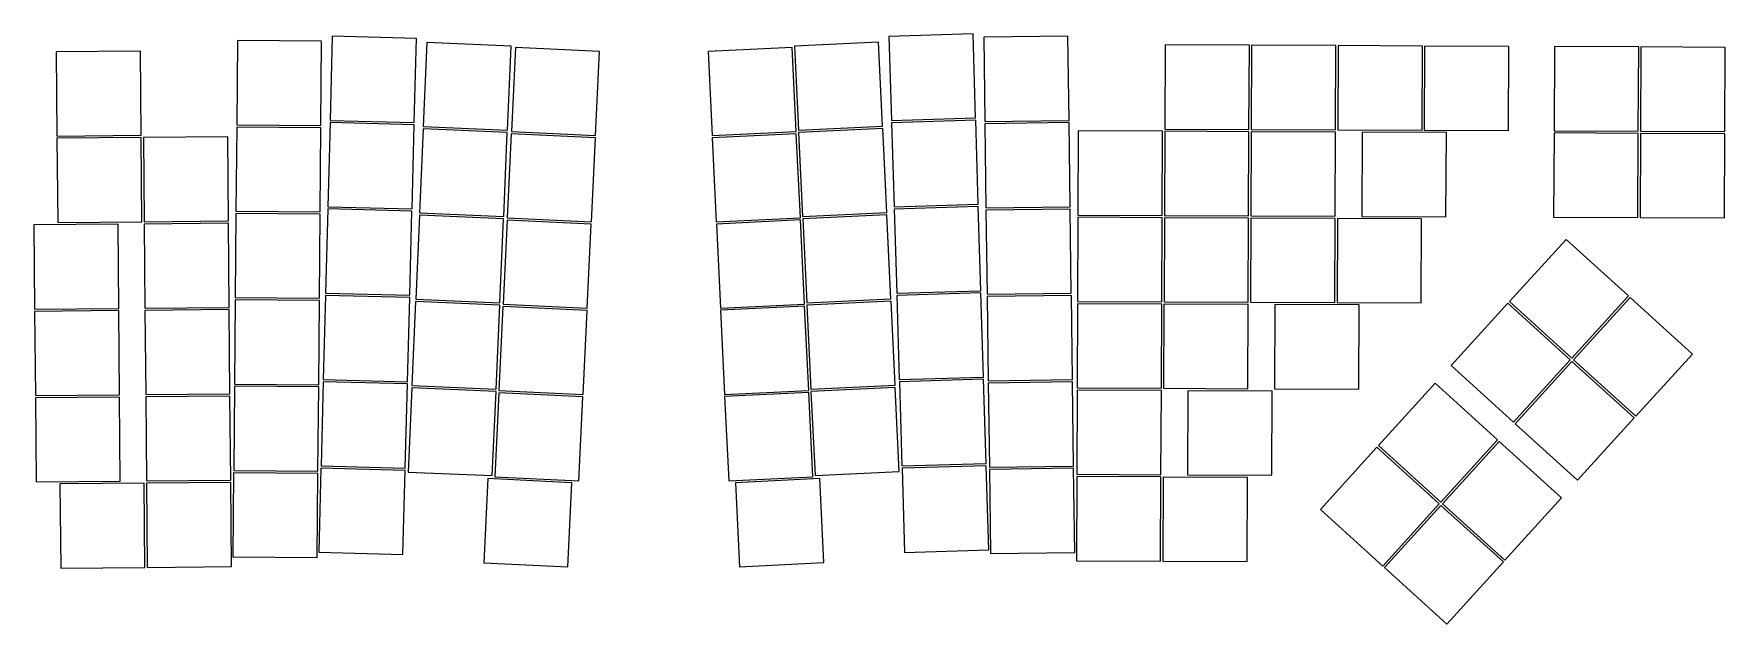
# Model space of a CAD drawing. Header units: millimetres. Extents: x 27 to 399, y -221 to -91.
import ezdxf

# ---------------------------------------------------------------- set-up
doc = ezdxf.new("R2010")
doc.units = ezdxf.units.MM

msp = doc.modelspace()

# ---------------------------------------------------------------- linework, layer by layer
for p, q in [((71.46, -92.71), (71.3, -111.26)), ((90.01, -92.87), (71.46, -92.71)), ((89.85, -111.42), (90.01, -92.87)), ((92.35, -91.75), (91.86, -110.29)), ((110.89, -92.23), (92.35, -91.75)), ((110.41, -110.77), (110.89, -92.23)), ((212.63, -93.03), (194.11, -93.92)), ((213.52, -111.56), (212.63, -93.03)), ((233.44, -91.21), (214.9, -91.78)), ((214.9, -91.78), (215.47, -110.32)), ((234.01, -109.75), (233.44, -91.21)), ((254.34, -91.75), (235.79, -91.99)), ((235.79, -91.99), (236.04, -110.54)), ((254.59, -110.3), (254.34, -91.75)), ((50.11, -95.04), (31.56, -95.2)), ((31.56, -95.2), (31.72, -113.75)), ((50.27, -113.59), (50.11, -95.04)), ((113.19, -93.15), (112.38, -111.68)), ((131.73, -93.95), (113.19, -93.15)), ((130.92, -112.49), (131.73, -93.95)), ((132.67, -94.21), (131.78, -112.74)), ((151.2, -95.1), (132.67, -94.21)), ((150.31, -113.63), (151.2, -95.1)), ((193.62, -94.2), (175.09, -95.09)), ((175.09, -95.09), (175.98, -113.62)), ((194.51, -112.73), (193.62, -94.2)), ((194.11, -93.92), (195, -112.45)), ((275.74, -93.66), (275.66, -112.21)), ((294.29, -93.74), (275.74, -93.66)), ((294.21, -112.29), (294.29, -93.74)), ((294.79, -93.74), (294.71, -112.29)), ((313.34, -93.82), (294.79, -93.74)), ((313.26, -112.37), (313.34, -93.82)), ((313.84, -93.82), (313.76, -112.37)), ((332.39, -93.91), (313.84, -93.82)), ((332.31, -112.45), (332.39, -93.91)), ((332.89, -93.91), (332.81, -112.46)), ((351.44, -93.99), (332.89, -93.91)), ((351.36, -112.54), (351.44, -93.99)), ((361.47, -94.03), (361.39, -112.58)), ((380.02, -94.11), (361.47, -94.03)), ((379.94, -112.66), (380.02, -94.11)), ((380.52, -94.12), (380.44, -112.66)), ((399.07, -94.2), (380.52, -94.12)), ((398.99, -112.75), (399.07, -94.2)), ((71.3, -111.26), (89.85, -111.42)), ((91.85, -110.79), (91.36, -129.33)), ((110.39, -111.27), (91.85, -110.79)), ((91.86, -110.29), (110.41, -110.77)), ((109.91, -129.82), (110.39, -111.27)), ((112.38, -111.68), (130.92, -112.49)), ((195, -112.45), (213.52, -111.56)), ((215.47, -110.32), (234.01, -109.75)), ((234.03, -110.25), (215.48, -110.82)), ((215.48, -110.82), (216.05, -129.36)), ((234.59, -128.79), (234.03, -110.25)), ((236.04, -110.54), (254.59, -110.3)), ((254.59, -110.8), (236.04, -111.04)), ((236.04, -111.04), (236.29, -129.59)), ((254.84, -129.35), (254.59, -110.8)), ((31.72, -113.75), (50.27, -113.59)), ((50.27, -114.09), (31.72, -114.25)), ((31.72, -114.25), (31.89, -132.8)), ((50.43, -132.64), (50.27, -114.09)), ((69.32, -113.92), (50.77, -114.09)), ((50.77, -114.09), (50.93, -132.64)), ((69.48, -132.47), (69.32, -113.92)), ((71.3, -111.76), (71.13, -130.31)), ((89.85, -111.92), (71.3, -111.76)), ((89.68, -130.47), (89.85, -111.92)), ((112.36, -112.18), (111.55, -130.71)), ((130.89, -112.99), (112.36, -112.18)), ((130.09, -131.52), (130.89, -112.99)), ((131.76, -113.23), (130.87, -131.76)), ((150.29, -114.12), (131.76, -113.23)), ((131.78, -112.74), (150.31, -113.63)), ((149.4, -132.65), (150.29, -114.12)), ((175.98, -113.62), (194.51, -112.73)), ((194.53, -113.23), (176, -114.12)), ((176, -114.12), (176.89, -132.64)), ((195.42, -131.75), (194.53, -113.23)), ((213.55, -112.06), (195.02, -112.95)), ((195.02, -112.95), (195.91, -131.48)), ((214.44, -130.59), (213.55, -112.06)), ((256.61, -112.62), (256.53, -131.17)), ((275.16, -112.71), (256.61, -112.62)), ((275.08, -131.26), (275.16, -112.71)), ((275.66, -112.71), (275.58, -131.26)), ((275.66, -112.21), (294.21, -112.29)), ((294.21, -112.79), (275.66, -112.71)), ((294.13, -131.34), (294.21, -112.79)), ((294.71, -112.79), (294.63, -131.34)), ((294.71, -112.29), (313.26, -112.37)), ((313.26, -112.87), (294.71, -112.79)), ((313.18, -131.42), (313.26, -112.87)), ((313.76, -112.37), (332.31, -112.45)), ((319.12, -112.9), (319.04, -131.45)), ((337.67, -112.98), (319.12, -112.9)), ((332.81, -112.46), (351.36, -112.54)), ((337.59, -131.53), (337.67, -112.98)), ((361.38, -113.08), (361.3, -131.63)), ((379.93, -113.16), (361.38, -113.08)), ((361.39, -112.58), (379.94, -112.66)), ((379.85, -131.71), (379.93, -113.16)), ((380.43, -113.16), (380.35, -131.71)), ((398.98, -113.25), (380.43, -113.16)), ((380.44, -112.66), (398.99, -112.75)), ((398.9, -131.8), (398.98, -113.25)), ((71.13, -130.31), (89.68, -130.47)), ((91.35, -129.83), (90.86, -148.38)), ((109.89, -130.32), (91.35, -129.83)), ((91.36, -129.33), (109.91, -129.82)), ((109.41, -148.86), (109.89, -130.32)), ((216.05, -129.36), (234.59, -128.79)), ((234.61, -129.29), (216.07, -129.86)), ((216.07, -129.86), (216.63, -148.4)), ((235.17, -147.84), (234.61, -129.29)), ((236.29, -129.59), (254.84, -129.35)), ((254.84, -129.85), (236.29, -130.09)), ((236.29, -130.09), (236.54, -148.64)), ((255.08, -148.4), (254.84, -129.85)), ((45.18, -133.19), (26.63, -133.35)), ((26.63, -133.35), (26.79, -151.9)), ((31.89, -132.8), (50.43, -132.64)), ((45.34, -151.74), (45.18, -133.19)), ((50.93, -132.64), (69.48, -132.47)), ((69.49, -132.97), (50.94, -133.14)), ((50.94, -133.14), (51.1, -151.68)), ((69.65, -151.52), (69.49, -132.97)), ((71.13, -130.81), (70.97, -149.36)), ((89.68, -130.97), (71.13, -130.81)), ((89.52, -149.52), (89.68, -130.97)), ((111.53, -131.21), (110.72, -149.74)), ((130.06, -132.02), (111.53, -131.21)), ((111.55, -130.71), (130.09, -131.52)), ((129.25, -150.55), (130.06, -132.02)), ((130.84, -132.26), (129.95, -150.79)), ((149.37, -133.15), (130.84, -132.26)), ((130.87, -131.76), (149.4, -132.65)), ((148.48, -151.68), (149.37, -133.15)), ((176.89, -132.64), (195.42, -131.75)), ((195.45, -132.25), (176.92, -133.14)), ((176.92, -133.14), (177.81, -151.67)), ((196.34, -150.78), (195.45, -132.25)), ((195.91, -131.48), (214.44, -130.59)), ((214.46, -131.09), (195.93, -131.98)), ((195.93, -131.98), (196.82, -150.51)), ((215.35, -149.62), (214.46, -131.09)), ((256.53, -131.67), (256.45, -150.22)), ((256.53, -131.17), (275.08, -131.26)), ((275.08, -131.76), (256.53, -131.67)), ((275, -150.31), (275.08, -131.76)), ((275.58, -131.76), (275.5, -150.31)), ((275.58, -131.26), (294.13, -131.34)), ((294.13, -131.84), (275.58, -131.76)), ((294.05, -150.39), (294.13, -131.84)), ((294.63, -131.84), (294.55, -150.39)), ((294.63, -131.34), (313.18, -131.42)), ((313.18, -131.92), (294.63, -131.84)), ((313.1, -150.47), (313.18, -131.92)), ((313.68, -131.92), (313.6, -150.47)), ((332.23, -132), (313.68, -131.92)), ((319.04, -131.45), (337.59, -131.53)), ((332.15, -150.55), (332.23, -132)), ((361.3, -131.63), (379.85, -131.71)), ((380.35, -131.71), (398.9, -131.8)), ((364.02, -136.52), (351.54, -150.25)), ((377.75, -148.99), (364.02, -136.52)), ((90.85, -148.88), (90.37, -167.42)), ((109.39, -149.36), (90.85, -148.88)), ((90.86, -148.38), (109.41, -148.86)), ((216.63, -148.4), (235.17, -147.84)), ((235.19, -148.33), (216.65, -148.9)), ((216.65, -148.9), (217.21, -167.44)), ((235.76, -166.88), (235.19, -148.33)), ((236.54, -148.64), (255.08, -148.4)), ((255.09, -148.9), (236.54, -149.14)), ((255.33, -167.44), (255.09, -148.9)), ((26.79, -151.9), (45.34, -151.74)), ((45.34, -152.24), (26.79, -152.4)), ((26.79, -152.4), (26.96, -170.95)), ((45.5, -170.78), (45.34, -152.24)), ((51.1, -151.68), (69.65, -151.52)), ((69.65, -152.02), (51.1, -152.18)), ((51.1, -152.18), (51.27, -170.73)), ((69.82, -170.57), (69.65, -152.02)), ((70.96, -149.86), (70.8, -168.41)), ((89.51, -150.02), (70.96, -149.86)), ((70.97, -149.36), (89.52, -149.52)), ((89.35, -168.57), (89.51, -150.02)), ((108.91, -167.9), (109.39, -149.36)), ((110.7, -150.24), (109.89, -168.77)), ((129.23, -151.05), (110.7, -150.24)), ((110.72, -149.74), (129.25, -150.55)), ((128.42, -169.58), (129.23, -151.05)), ((129.93, -151.29), (129.04, -169.82)), ((148.46, -152.18), (129.93, -151.29)), ((129.95, -150.79), (148.48, -151.68)), ((147.57, -170.71), (148.46, -152.18)), ((177.81, -151.67), (196.34, -150.78)), ((196.36, -151.28), (177.83, -152.17)), ((177.83, -152.17), (178.72, -170.7)), ((197.25, -169.81), (196.36, -151.28)), ((196.82, -150.51), (215.35, -149.62)), ((215.38, -150.12), (196.85, -151.01)), ((196.85, -151.01), (197.74, -169.54)), ((216.27, -168.65), (215.38, -150.12)), ((236.54, -149.14), (236.79, -167.69)), ((256.44, -150.72), (256.36, -169.27)), ((274.99, -150.81), (256.44, -150.72)), ((256.45, -150.22), (275, -150.31)), ((274.91, -169.36), (274.99, -150.81)), ((275.49, -150.81), (275.41, -169.36)), ((294.04, -150.89), (275.49, -150.81)), ((275.5, -150.31), (294.05, -150.39)), ((293.96, -169.44), (294.04, -150.89)), ((294.55, -150.39), (313.1, -150.47)), ((299.91, -150.91), (299.82, -169.46)), ((318.46, -150.99), (299.91, -150.91)), ((313.6, -150.47), (332.15, -150.55)), ((318.37, -169.54), (318.46, -150.99)), ((351.21, -150.62), (338.74, -164.35)), ((364.94, -163.09), (351.21, -150.62)), ((351.54, -150.25), (365.28, -162.72)), ((365.28, -162.72), (377.75, -148.99)), ((378.12, -149.33), (365.65, -163.06)), ((391.85, -161.8), (378.12, -149.33)), ((352.47, -176.82), (364.94, -163.09)), ((365.31, -163.43), (352.84, -177.16)), ((379.04, -175.9), (365.31, -163.43)), ((365.65, -163.06), (379.38, -175.53)), ((379.38, -175.53), (391.85, -161.8)), ((90.37, -167.42), (108.91, -167.9)), ((217.21, -167.44), (235.76, -166.88)), ((235.77, -167.38), (217.23, -167.94)), ((236.34, -185.92), (235.77, -167.38)), ((236.79, -167.69), (255.33, -167.44)), ((338.74, -164.35), (352.47, -176.82)), ((26.96, -170.95), (45.5, -170.78)), ((45.51, -171.28), (26.96, -171.45)), ((45.67, -189.83), (45.51, -171.28)), ((51.27, -170.73), (69.82, -170.57)), ((69.82, -171.07), (51.27, -171.23)), ((51.27, -171.23), (51.43, -189.78)), ((69.98, -189.62), (69.82, -171.07)), ((70.8, -168.91), (70.64, -187.46)), ((70.8, -168.41), (89.35, -168.57)), ((89.35, -169.07), (70.8, -168.91)), ((89.18, -187.62), (89.35, -169.07)), ((90.35, -167.92), (89.87, -186.46)), ((108.9, -168.4), (90.35, -167.92)), ((108.41, -186.95), (108.9, -168.4)), ((109.87, -169.27), (109.06, -187.81)), ((128.4, -170.08), (109.87, -169.27)), ((109.89, -168.77), (128.42, -169.58)), ((127.59, -188.61), (128.4, -170.08)), ((129.02, -170.32), (128.13, -188.85)), ((147.54, -171.21), (129.02, -170.32)), ((129.04, -169.82), (147.57, -170.71)), ((146.65, -189.74), (147.54, -171.21)), ((178.72, -170.7), (197.25, -169.81)), ((197.27, -170.31), (178.75, -171.2)), ((178.75, -171.2), (179.64, -189.73)), ((198.16, -188.84), (197.27, -170.31)), ((197.74, -169.54), (216.27, -168.65)), ((216.29, -169.15), (197.76, -170.04)), ((197.76, -170.04), (198.65, -188.57)), ((217.18, -187.68), (216.29, -169.15)), ((217.23, -167.94), (217.8, -186.48)), ((255.34, -167.94), (236.79, -168.19)), ((236.79, -168.19), (237.04, -186.74)), ((255.58, -186.49), (255.34, -167.94)), ((256.36, -169.77), (256.28, -188.32)), ((256.36, -169.27), (274.91, -169.36)), ((274.91, -169.86), (256.36, -169.77)), ((274.83, -188.4), (274.91, -169.86)), ((275.41, -169.36), (293.96, -169.44)), ((280.77, -169.88), (280.69, -188.43)), ((299.32, -169.96), (280.77, -169.88)), ((299.24, -188.51), (299.32, -169.96)), ((299.82, -169.46), (318.37, -169.54)), ((335.2, -168.25), (322.72, -181.98)), ((348.93, -180.72), (335.2, -168.25)), ((26.96, -171.45), (27.12, -190)), ((352.84, -177.16), (366.57, -189.63)), ((366.57, -189.63), (379.04, -175.9)), ((322.39, -182.35), (309.92, -196.08)), ((336.12, -194.82), (322.39, -182.35)), ((322.72, -181.98), (336.46, -194.45)), ((336.46, -194.45), (348.93, -180.72)), ((349.3, -181.05), (336.83, -194.79)), ((363.03, -193.53), (349.3, -181.05)), ((217.8, -186.48), (236.34, -185.92)), ((27.12, -190), (45.67, -189.83)), ((51.43, -189.78), (69.98, -189.62)), ((70.63, -187.96), (70.47, -206.5)), ((89.18, -188.12), (70.63, -187.96)), ((70.64, -187.46), (89.18, -187.62)), ((89.02, -206.67), (89.18, -188.12)), ((89.85, -186.96), (89.37, -205.51)), ((108.4, -187.45), (89.85, -186.96)), ((89.87, -186.46), (108.41, -186.95)), ((107.91, -205.99), (108.4, -187.45)), ((109.06, -187.81), (127.59, -188.61)), ((126.6, -189.27), (125.71, -207.8)), ((145.13, -190.16), (126.6, -189.27)), ((128.13, -188.85), (146.65, -189.74)), ((179.64, -189.73), (198.16, -188.84)), ((199.69, -189.27), (181.16, -190.16)), ((198.65, -188.57), (217.18, -187.68)), ((200.58, -207.79), (199.69, -189.27)), ((236.35, -186.42), (217.81, -186.98)), ((217.81, -186.98), (218.38, -205.52)), ((236.92, -204.96), (236.35, -186.42)), ((237.04, -186.74), (255.58, -186.49)), ((255.59, -186.99), (237.04, -187.24)), ((237.04, -187.24), (237.28, -205.78)), ((255.83, -205.54), (255.59, -186.99)), ((256.28, -188.82), (256.2, -207.37)), ((256.28, -188.32), (274.83, -188.4)), ((274.83, -188.9), (256.28, -188.82)), ((274.75, -207.45), (274.83, -188.9)), ((275.33, -188.91), (275.25, -207.46)), ((293.88, -188.99), (275.33, -188.91)), ((280.69, -188.43), (299.24, -188.51)), ((293.8, -207.54), (293.88, -188.99)), ((50.94, -190.29), (32.39, -190.45)), ((32.39, -190.45), (32.55, -209)), ((51.1, -208.84), (50.94, -190.29)), ((69.99, -190.12), (51.44, -190.28)), ((51.44, -190.28), (51.6, -208.83)), ((70.15, -208.67), (69.99, -190.12)), ((144.24, -208.69), (145.13, -190.16)), ((181.16, -190.16), (182.05, -208.68)), ((350.56, -207.26), (363.03, -193.53)), ((309.92, -196.08), (323.65, -208.55)), ((323.65, -208.55), (336.12, -194.82)), ((336.49, -195.16), (324.02, -208.89)), ((350.22, -207.63), (336.49, -195.16)), ((336.83, -194.79), (350.56, -207.26)), ((70.47, -206.5), (89.02, -206.67)), ((89.37, -205.51), (107.91, -205.99)), ((125.71, -207.8), (144.24, -208.69)), ((182.05, -208.68), (200.58, -207.79)), ((218.38, -205.52), (236.92, -204.96)), ((237.28, -205.78), (255.83, -205.54)), ((256.2, -207.37), (274.75, -207.45)), ((275.25, -207.46), (293.8, -207.54)), ((337.75, -221.36), (350.22, -207.63)), ((32.55, -209), (51.1, -208.84)), ((51.6, -208.83), (70.15, -208.67)), ((324.02, -208.89), (337.75, -221.36))]:
    msp.add_line(p, q)

doc.saveas('drawing.dxf')
